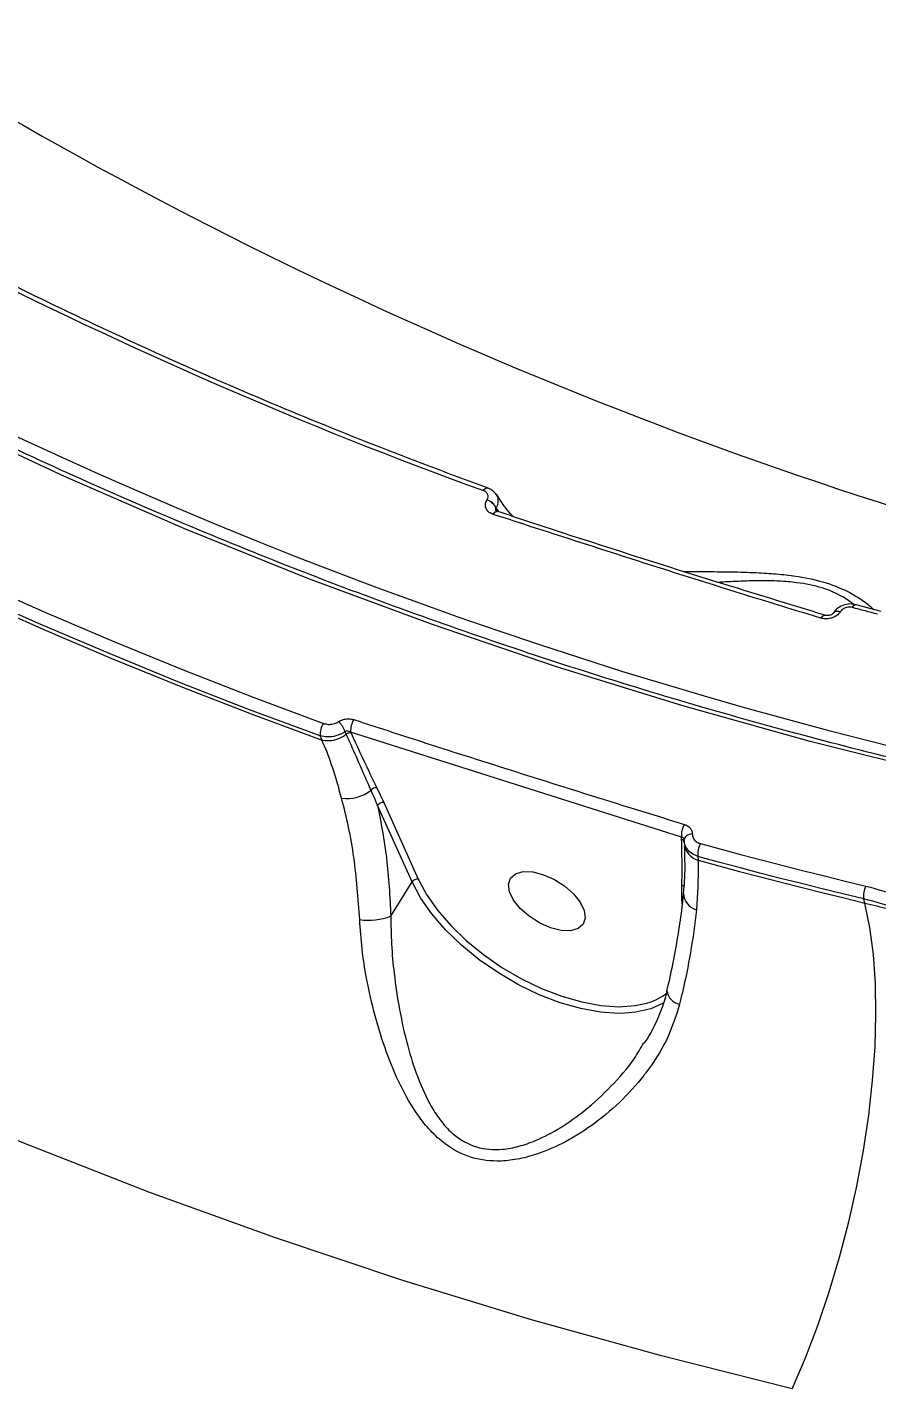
# Model space of a CAD drawing. Header units: millimetres. Extents: x -7245 to 6306, y -6696 to 5973.
# Drawn here: x 1530.8 to 1619.6, y -2294.8 to -2152.5 of the extents above; entities that cross this region are included whole.
import ezdxf

# ---------------------------------------------------------------- set-up
doc = ezdxf.new("R2010")
doc.units = ezdxf.units.MM
for name, color, linetype in [('DIKOM_ОБЪЕКТ', 7, 'Continuous'), ('DIKOM_РАЗМЕР_ЗОНА', 7, 'Continuous'), ('DIKOM_РАЗМЕР_ОБЪЕКТА', 7, 'Continuous')]:
    doc.layers.add(name, color=color, linetype=linetype)
doc.styles.add('style1', font='arial.ttf', dxfattribs={"width": 0.8})
doc.dimstyles.new('1-50', dxfattribs={"dimtxt": 300, "dimasz": 200, "dimexe": 100, "dimexo": 0, "dimgap": 100, "dimtad": 1, "dimtxsty": 'style1', "dimcen": 200, "dimclrd": 7, "dimclre": 7, "dimclrt": 7, "dimadec": 1, "dimazin": 2, "dimtfac": 1, "dimtmove": 0, "dimatfit": 2, "dimfxl": 0, "dimlwd": 25, "dimlwe": 18, "dimarcsym": 0})

# ---------------------------------------------------------------- blocks, each defined once
blk = doc.blocks.new('*D10')
at = {"layer": 'Defpoints', "color": 0, "transparency": 16777216}
for p in [(-4365.71, 2792.53), (4306.16, 475.6), (4306.16, -5965.27)]:
    blk.add_point(p, dxfattribs=at)
at = {"layer": 'DIKOM_РАЗМЕР_ОБЪЕКТА', "color": 7, "lineweight": 18, "transparency": 16777216}
for p, q in [((-4365.71, 2792.53), (-4365.71, -6065.27)), ((4306.16, 475.6), (4306.16, -6065.27))]:
    blk.add_line(p, q, dxfattribs=at)
at = {"layer": 'DIKOM_РАЗМЕР_ОБЪЕКТА', "color": 7, "lineweight": 25, "transparency": 16777216}
blk.add_line((-4165.71, -5965.27), (4106.16, -5965.27), dxfattribs=at)
at = {"layer": 'DIKOM_РАЗМЕР_ОБЪЕКТА', "color": 7, "transparency": 16777216}
for points in [[(-4165.71, -5931.93), (-4165.71, -5998.6), (-4365.71, -5965.27)], [(4106.16, -5931.93), (4106.16, -5998.6), (4306.16, -5965.27)]]:
    blk.add_solid(points, dxfattribs=at)
at = {"layer": 'DIKOM_РАЗМЕР_ОБЪЕКТА', "color": 7, "transparency": 16777216, "insert": (-85.78, -5712.1), "char_height": 300, "attachment_point": 5, "style": 'style1'}
blk.add_mtext('8650', dxfattribs=at)
blk = doc.blocks.new('*D11')
at = {"layer": 'Defpoints', "color": 0, "transparency": 16777216}
for p in [(-3472.32, 4472.83), (-6199.73, -2928.86), (1850.21, -2928.86)]:
    blk.add_point(p, dxfattribs=at)
at = {"layer": 'DIKOM_РАЗМЕР_ОБЪЕКТА', "color": 7, "lineweight": 18, "transparency": 16777216}
for p, q in [((-3472.32, 4472.83), (-6299.73, 4472.83)), ((1850.21, -2928.86), (-6299.73, -2928.86))]:
    blk.add_line(p, q, dxfattribs=at)
at = {"layer": 'DIKOM_РАЗМЕР_ОБЪЕКТА', "color": 7, "lineweight": 25, "transparency": 16777216}
blk.add_line((-6199.73, 4272.83), (-6199.73, -2728.86), dxfattribs=at)
at = {"layer": 'DIKOM_РАЗМЕР_ОБЪЕКТА', "color": 7, "transparency": 16777216}
for points in [[(-6233.06, 4272.83), (-6166.39, 4272.83), (-6199.73, 4472.83)], [(-6233.06, -2728.86), (-6166.39, -2728.86), (-6199.73, -2928.86)]]:
    blk.add_solid(points, dxfattribs=at)
at = {"layer": 'DIKOM_РАЗМЕР_ОБЪЕКТА', "color": 7, "transparency": 16777216, "insert": (-6452.9, 984.54), "char_height": 300, "attachment_point": 5, "rotation": 90, "style": 'style1'}
blk.add_mtext('7400', dxfattribs=at)
blk = doc.blocks.new('*D12')
at = {"layer": 'Defpoints', "color": 0, "transparency": 16777216}
for p in [(-5865.71, 123.34), (6306.18, -91.92), (6306.18, -6596.14)]:
    blk.add_point(p, dxfattribs=at)
at = {"layer": 'DIKOM_РАЗМЕР_ЗОНА', "color": 7, "lineweight": 18, "transparency": 16777216}
for p, q in [((-5865.71, 123.34), (-5865.71, -6696.14)), ((6306.18, -91.92), (6306.18, -6696.14))]:
    blk.add_line(p, q, dxfattribs=at)
at = {"layer": 'DIKOM_РАЗМЕР_ЗОНА', "color": 7, "lineweight": 25, "transparency": 16777216}
blk.add_line((-5665.71, -6596.14), (6106.18, -6596.14), dxfattribs=at)
at = {"layer": 'DIKOM_РАЗМЕР_ЗОНА', "color": 7, "transparency": 16777216}
for points in [[(-5665.71, -6562.81), (-5665.71, -6629.48), (-5865.71, -6596.14)], [(6106.18, -6562.81), (6106.18, -6629.48), (6306.18, -6596.14)]]:
    blk.add_solid(points, dxfattribs=at)
at = {"layer": 'DIKOM_РАЗМЕР_ЗОНА', "color": 7, "transparency": 16777216, "insert": (-71.19, -6342.97), "char_height": 300, "attachment_point": 5, "style": 'style1'}
blk.add_mtext('12150', dxfattribs=at)
blk = doc.blocks.new('*D13')
at = {"layer": 'Defpoints', "color": 0, "transparency": 16777216}
for p in [(-4231.86, 5972.83), (-6795, -4928.88), (1792.4, -4928.88)]:
    blk.add_point(p, dxfattribs=at)
at = {"layer": 'DIKOM_РАЗМЕР_ЗОНА', "color": 7, "lineweight": 18, "transparency": 16777216}
for p, q in [((-4231.86, 5972.83), (-6895, 5972.83)), ((1792.4, -4928.88), (-6895, -4928.88))]:
    blk.add_line(p, q, dxfattribs=at)
at = {"layer": 'DIKOM_РАЗМЕР_ЗОНА', "color": 7, "lineweight": 25, "transparency": 16777216}
blk.add_line((-6795, 5772.83), (-6795, -4728.88), dxfattribs=at)
at = {"layer": 'DIKOM_РАЗМЕР_ЗОНА', "color": 7, "transparency": 16777216}
for points in [[(-6828.33, 5772.83), (-6761.67, 5772.83), (-6795, 5972.83)], [(-6828.33, -4728.88), (-6761.67, -4728.88), (-6795, -4928.88)]]:
    blk.add_solid(points, dxfattribs=at)
at = {"layer": 'DIKOM_РАЗМЕР_ЗОНА', "color": 7, "transparency": 16777216, "insert": (-7048.17, 972.94), "char_height": 300, "attachment_point": 5, "rotation": 90, "style": 'style1'}
blk.add_mtext('10900', dxfattribs=at)

msp = doc.modelspace()

# ---------------------------------------------------------------- linework, layer by layer
at = {"layer": 'DIKOM_ОБЪЕКТ', "color": 7, "linetype": 'Continuous', "lineweight": 15}
for p, q in [((1578.895, -2200.631), (1578.904, -2200.634)), ((1578.841, -2201.907), (1578.853, -2201.888)), ((1579.794, -2202.713), (1579.782, -2202.732)), ((1579.782, -2202.732), (1579.922, -2203.085)), ((1580.119, -2203.149), (1579.794, -2202.713)), ((1579.892, -2203.1), (1579.907, -2203.104)), ((1620.023, -2213.546), (1617.413, -2212.845)), ((1614.116, -2213.952), (1614.13, -2213.956)), ((1615.744, -2213.586), (1615.732, -2213.605)), ((1564.148, -2226.395), (1564.026, -2226.124)), ((1564.602, -2226.179), (1564.641, -2226.265)), ((1599.17, -2237.158), (1564.602, -2226.179)), ((1561.61, -2227.025), (1561.408, -2226.565)), ((1567.326, -2231.991), (1568.057, -2233.539)), ((1571.019, -2241.832), (1567.413, -2233.829)), ((1568.057, -2233.539), (1571.664, -2241.542)), ((1599.176, -2237.375), (1599.17, -2237.158)), ((1599.443, -2237.49), (1599.452, -2237.799)), ((1599.471, -2238.659), (1599.481, -2239.562)), ((1600.884, -2239.162), (1600.895, -2239.558)), ((1568.799, -2245.408), (1571.019, -2241.832)), ((1571.664, -2241.542), (1571.746, -2241.719)), ((1599.211, -2243.517), (1599.209, -2242.163)), ((1599.229, -2244.132), (1599.211, -2243.517)), ((1618.329, -2244.037), (1618.197, -2243.609))]:
    msp.add_line(p, q, dxfattribs=at)
at = {"layer": 'DIKOM_ОБЪЕКТ', "color": 7, "linetype": 'Continuous', "lineweight": 15, "flags": 128}
for points in [[(1680.574, -2240.249), (1666.811, -2238.364), (1653.122, -2236.108), (1639.517, -2233.483), (1626.003, -2230.491), (1612.59, -2227.133), (1599.287, -2223.413), (1586.102, -2219.332), (1573.044, -2214.893), (1560.122, -2210.099), (1547.343, -2204.953), (1534.717, -2199.458), (1522.252, -2193.618), (1509.955, -2187.438), (1497.836, -2180.92), (1485.901, -2174.069), (1474.158, -2166.891), (1462.616, -2159.388), (1451.283, -2151.566), (1440.164, -2143.432), (1429.268, -2134.988), (1418.601, -2126.243)], [(1504.365, -2200.278), (1511.362, -2203.781), (1518.412, -2207.177), (1525.515, -2210.464), (1532.668, -2213.643), (1539.871, -2216.712), (1547.122, -2219.671), (1554.42, -2222.52), (1561.762, -2225.257)], [(1578.467, -2200.918), (1578.549, -2200.811), (1578.632, -2200.726), (1578.712, -2200.665), (1578.788, -2200.631), (1578.857, -2200.622), (1578.895, -2200.631)], [(1503.795, -2201.865), (1510.842, -2205.395), (1517.943, -2208.816), (1525.097, -2212.128), (1532.303, -2215.331), (1539.559, -2218.422), (1546.863, -2221.402), (1554.214, -2224.27), (1561.61, -2227.025)], [(1561.408, -2226.565), (1554.049, -2223.822), (1546.736, -2220.967), (1539.468, -2218.001), (1532.249, -2214.925), (1525.08, -2211.739), (1517.961, -2208.445), (1510.895, -2205.042), (1503.882, -2201.531)], [(1579.501, -2203.403), (1579.589, -2203.281), (1579.677, -2203.188), (1579.763, -2203.126), (1579.842, -2203.098), (1579.892, -2203.1)], [(1617.028, -2213.145), (1617.101, -2213.035), (1617.175, -2212.948), (1617.25, -2212.886), (1617.321, -2212.849), (1617.387, -2212.84), (1617.413, -2212.845)], [(1619.64, -2213.848), (1619.314, -2213.761), (1618.987, -2213.673), (1618.66, -2213.586), (1618.333, -2213.498), (1618.007, -2213.41), (1617.68, -2213.322), (1617.354, -2213.234), (1617.028, -2213.145)], [(1613.713, -2214.252), (1613.802, -2214.13), (1613.892, -2214.038), (1613.98, -2213.977), (1614.063, -2213.95), (1614.116, -2213.952)], [(1615.732, -2213.605), (1615.581, -2213.569), (1615.439, -2213.555), (1615.309, -2213.562), (1615.195, -2213.589), (1615.101, -2213.638), (1615.03, -2213.705), (1615.01, -2213.732)], [(1615.744, -2213.586), (1615.593, -2213.55), (1615.451, -2213.536), (1615.321, -2213.543), (1615.207, -2213.57), (1615.113, -2213.619), (1615.042, -2213.686), (1615.025, -2213.709)], [(1610.721, -2294.821), (1597.065, -2291.383), (1583.51, -2287.607), (1570.066, -2283.494), (1556.738, -2279.047), (1543.535, -2274.268), (1530.463, -2269.159), (1517.53, -2263.725), (1504.744, -2257.967), (1492.11, -2251.888), (1479.636, -2245.494), (1467.329, -2238.784), (1455.196, -2231.766), (1443.242, -2224.443), (1431.476, -2216.818)], [(1600.287, -2236.82), (1600.114, -2236.846), (1599.951, -2236.889), (1599.804, -2236.951), (1599.677, -2237.027), (1599.574, -2237.116), (1599.5, -2237.215), (1599.455, -2237.321), (1599.442, -2237.429)], [(1601.15, -2237.825), (1603.299, -2238.412), (1605.452, -2238.989), (1607.607, -2239.558), (1609.766, -2240.118), (1611.926, -2240.668), (1614.09, -2241.209), (1616.256, -2241.74), (1618.425, -2242.262)], [(1618.197, -2243.609), (1616.024, -2243.086), (1613.853, -2242.552), (1611.684, -2242.011), (1609.519, -2241.46), (1607.356, -2240.899), (1605.196, -2240.329), (1603.038, -2239.751), (1600.884, -2239.162)], [(1600.895, -2239.558), (1603.064, -2240.151), (1605.237, -2240.735), (1607.412, -2241.308), (1609.59, -2241.872), (1611.77, -2242.427), (1613.954, -2242.974), (1616.14, -2243.51), (1618.329, -2244.037)], [(1593.295, -2255.568), (1592.627, -2255.582), (1590.693, -2255.452), (1588.631, -2255.075), (1586.487, -2254.46), (1584.307, -2253.621), (1582.14, -2252.576), (1580.033, -2251.346), (1578.033, -2249.962), (1576.181, -2248.45), (1574.521, -2246.846), (1573.087, -2245.184), (1571.911, -2243.5), (1571.019, -2241.832)], [(1571.746, -2241.719), (1572.529, -2243.159), (1573.669, -2244.792), (1575.06, -2246.403), (1576.67, -2247.959), (1578.465, -2249.425), (1580.405, -2250.767), (1582.448, -2251.959), (1584.549, -2252.973), (1586.663, -2253.788), (1588.742, -2254.384), (1590.741, -2254.749), (1592.617, -2254.876), (1594.328, -2254.761), (1595.202, -2254.592)], [(1584.739, -2241.073), (1585.881, -2241.579), (1586.961, -2242.268), (1587.889, -2243.086), (1588.592, -2243.964), (1589.012, -2244.833), (1589.115, -2245.621), (1588.893, -2246.265), (1588.364, -2246.714), (1587.571, -2246.93), (1586.577, -2246.895), (1585.464, -2246.614), (1584.322, -2246.109), (1583.243, -2245.419), (1582.314, -2244.602), (1581.611, -2243.724), (1581.191, -2242.855), (1581.088, -2242.067), (1581.31, -2241.422), (1581.839, -2240.973), (1582.633, -2240.758), (1583.626, -2240.792), (1584.739, -2241.073)], [(1610.721, -2294.821), (1612.103, -2291.598), (1613.397, -2288.21), (1614.592, -2284.689), (1615.675, -2281.066), (1616.638, -2277.375), (1617.471, -2273.65), (1618.168, -2269.925), (1618.721, -2266.232), (1619.125, -2262.607), (1619.378, -2259.082), (1619.476, -2255.689), (1619.419, -2252.46), (1619.207, -2249.424), (1618.843, -2246.607), (1618.329, -2244.037)], [(1597.263, -2254.495), (1597.262, -2254.495), (1595.948, -2255.099), (1594.392, -2255.464), (1593.295, -2255.568)]]:
    msp.add_lwpolyline(points, dxfattribs=at)
at = {"layer": 'DIKOM_ОБЪЕКТ', "color": 7, "linetype": 'Continuous', "lineweight": 15}
for centre, radius, start, end in [((1741.311, -1743.695), 498.679, 229.88733, 263.07676), ((1764.354, -1753.02), 471.808, 237.84857, 255.11607), ((1744.225, -1744.739), 485.36, 242.93303, 250.03079), ((1578.38, -2203.382), 1.546, 24.88235, 72.64106), ((1578.388, -2203.368), 1.552, 24.98226, 72.54115), ((1566.843, -2226.027), 2.246, 148.57495, 183.87803), ((1563.549, -2226.442), 2.144, 146.43441, 183.28339), ((1560.982, -2227.286), 3.259, 20.88349, 42.96953), ((1564.556, -2226.939), 0.68, 82.83177, 126.86537), ((1562.133, -2223.701), 3.365, 261.06713, 306.79248), ((1567.26, -2232.684), 0.695, 84.55489, 139.67876), ((1564.197, -2229.037), 4.078, 262.30794, 308.39072), ((1567.971, -2234.21), 0.676, 82.68459, 145.74271), ((1601.282, -2236.931), 2.124, 148.6946, 186.14785), ((1599.053, -2237.755), 0.4, 4.72475, 72.02635), ((1601.457, -2237.625), 2.013, 184.94415, 253.77235), ((1603.079, -2238.904), 2.21, 150.78221, 186.70798), ((1571.578, -2242.21), 0.674, 82.6088, 145.94353), ((1599.03, -2242.61), 0.481, 38.40056, 68.21305), ((1601.257, -2242.928), 1.898, 182.9748, 254.31976), ((1620.415, -2243.291), 2.24, 152.66794, 188.15746), ((1566.495, -2239.455), 6.383, 261.45391, 291.16102), ((1593.811, -2248.441), 6.306, 282.74225, 308.86605), ((1599.328, -2252.928), 1.736, 190.53572, 257.89903)]:
    msp.add_arc(centre, radius, start, end, dxfattribs=at)
for points, knots in [([(1680.899, -2239.902), (1678.699, -2239.622), (1672.315, -2238.81), (1661.791, -2237.23), (1649.352, -2235.065), (1636.986, -2232.586), (1624.697, -2229.807), (1612.493, -2226.723), (1600.379, -2223.338), (1588.364, -2219.653), (1576.453, -2215.673), (1564.653, -2211.396), (1552.97, -2206.827), (1541.411, -2201.966), (1529.981, -2196.819), (1518.689, -2191.385), (1507.537, -2185.672), (1496.535, -2179.677), (1485.687, -2173.408), (1474.999, -2166.867), (1464.478, -2160.056), (1454.127, -2152.981), (1443.954, -2145.645), (1433.967, -2138.05), (1425.743, -2131.48), (1420.878, -2127.409), (1419.224, -2126.026)], [0, 0, 0, 0, 0.022819, 0.0662182, 0.1096183, 0.1530188, 0.1964194, 0.23982, 0.2832214, 0.3266225, 0.3700236, 0.4134242, 0.4568255, 0.5002279, 0.5436285, 0.5870315, 0.6304321, 0.673835, 0.7172365, 0.760637, 0.8040399, 0.8474414, 0.8908438, 0.9342442, 0.9776465, 1, 1, 1, 1]), ([(1578.895, -2200.631), (1576.859, -2199.881), (1570.951, -2197.707), (1561.259, -2193.883), (1549.865, -2189.068), (1538.604, -2183.959), (1529.96, -2179.777), (1525.073, -2177.296), (1523.86, -2176.68)], [0, 0, 0, 0, 0.1082695, 0.3142001, 0.5201367, 0.726071, 0.9320093, 1, 1, 1, 1]), ([(1579.809, -2201.343), (1579.689, -2201.188), (1579.447, -2200.877), (1579.08, -2200.715), (1578.896, -2200.634)], [0, 0, 0, 0, 0.4967362, 1, 1, 1, 1]), ([(1578.853, -2201.888), (1578.861, -2201.876), (1578.917, -2201.786), (1578.981, -2201.606), (1578.962, -2201.389), (1578.866, -2201.19), (1578.713, -2201.026), (1578.543, -2200.951), (1578.467, -2200.918)], [0, 0, 0, 0, 0.0339512, 0.2523944, 0.4704696, 0.5978378, 0.8194859, 1, 1, 1, 1]), ([(1579.501, -2203.403), (1579.355, -2203.341), (1579.064, -2203.217), (1578.777, -2202.897), (1578.65, -2202.525), (1578.687, -2202.178), (1578.798, -2201.983), (1578.841, -2201.907)], [0, 0, 0, 0, 0.2182539, 0.4367885, 0.653142, 0.8658781, 1, 1, 1, 1]), ([(1579.79, -2201.322), (1579.795, -2201.327), (1579.875, -2201.404), (1579.963, -2201.674), (1580.03, -2202.109), (1579.912, -2202.493), (1579.808, -2202.687), (1579.794, -2202.713)], [0, 0, 0, 0, 0.0148897, 0.2261352, 0.5871991, 0.9444853, 1, 1, 1, 1]), ([(1581.563, -2203.626), (1581.37, -2203.412), (1580.759, -2202.733), (1580.205, -2201.877), (1579.826, -2201.291)], [0, 0, 0, 0, 0.3159422, 1, 1, 1, 1]), ([(1613.713, -2214.252), (1613.125, -2214.072), (1610.184, -2213.173), (1598.801, -2209.664), (1587.97, -2206.15), (1579.501, -2203.403)], [0, 0, 0, 0, 0.0517144, 0.2585545, 1, 1, 1, 1]), ([(1579.782, -2202.732), (1579.767, -2202.755), (1579.73, -2202.817), (1579.717, -2202.924), (1579.748, -2202.999), (1579.761, -2203.028)], [0, 0, 0, 0, 0.2758217, 0.7159386, 1, 1, 1, 1]), ([(1579.908, -2203.101), (1579.896, -2203.098), (1579.832, -2203.082), (1579.77, -2203.039), (1579.743, -2203.009), (1579.748, -2203.017), (1579.748, -2203.019)], [0, 0, 0, 0, 0.0946829, 0.4887714, 0.904909, 1, 1, 1, 1]), ([(1614.123, -2213.931), (1610.38, -2212.789), (1601.273, -2210.009), (1589.861, -2206.379), (1582.184, -2203.834), (1579.901, -2203.077)], [0, 0, 0, 0, 0.3289212, 0.8004356, 1, 1, 1, 1]), ([(1599.362, -2209.358), (1600.32, -2209.369), (1602.033, -2209.39), (1604.723, -2209.411), (1607.086, -2209.484), (1609.322, -2209.634), (1611.711, -2209.92), (1614.358, -2210.507), (1616.582, -2211.44), (1618.064, -2212.372), (1618.88, -2212.979), (1619.172, -2213.288), (1619.209, -2213.327)], [0, 0, 0, 0, 0.1438734, 0.2572353, 0.370482, 0.4592068, 0.5477484, 0.678815, 0.8101857, 0.89854, 0.9870746, 1, 1, 1, 1]), ([(1617.268, -2212.944), (1617.232, -2212.909), (1616.907, -2212.595), (1615.889, -2211.911), (1613.938, -2211.024), (1611.509, -2210.54), (1609.322, -2210.368), (1607.25, -2210.335), (1605.113, -2210.395), (1603.677, -2210.475), (1602.991, -2210.514)], [0, 0, 0, 0, 0.0149071, 0.1333646, 0.3026142, 0.471628, 0.5873812, 0.7065061, 0.8598819, 1, 1, 1, 1]), ([(1617.408, -2212.854), (1617.194, -2212.811), (1616.732, -2212.719), (1615.991, -2212.89), (1615.35, -2213.252), (1615.1, -2213.629), (1614.991, -2213.793)], [0, 0, 0, 0, 0.2327344, 0.5035441, 0.7839582, 1, 1, 1, 1]), ([(1617.028, -2213.145), (1617.026, -2213.144), (1616.927, -2213.113), (1616.712, -2213.092), (1616.425, -2213.128), (1616.153, -2213.222), (1615.914, -2213.367), (1615.799, -2213.515), (1615.744, -2213.586)], [0, 0, 0, 0, 0.0044312, 0.2199122, 0.4356346, 0.5682401, 0.793888, 1, 1, 1, 1]), ([(1615.732, -2213.605), (1615.679, -2213.677), (1615.541, -2213.865), (1615.196, -2214.114), (1614.718, -2214.293), (1614.193, -2214.356), (1613.873, -2214.287), (1613.713, -2214.252)], [0, 0, 0, 0, 0.1343164, 0.3470432, 0.5632961, 0.7817268, 1, 1, 1, 1]), ([(1615.01, -2213.73), (1615.004, -2213.741), (1614.99, -2213.762), (1614.914, -2213.83), (1614.792, -2213.901), (1614.628, -2213.962), (1614.44, -2213.992), (1614.258, -2213.988), (1614.171, -2213.965), (1614.13, -2213.954)], [0, 0, 0, 0, 0.1306605, 0.2655447, 0.3977512, 0.5458124, 0.6985509, 0.8565704, 1, 1, 1, 1]), ([(1615.03, -2213.702), (1615.026, -2213.709), (1615.02, -2213.718), (1615.014, -2213.727), (1615.013, -2213.729)], [0, 0, 0, 0, 0.7858142, 1, 1, 1, 1]), ([(1563.366, -2225.065), (1563.389, -2225.05), (1563.554, -2224.947), (1563.907, -2224.808), (1564.437, -2224.741), (1564.764, -2224.818), (1564.927, -2224.856)], [0, 0, 0, 0, 0.0522987, 0.3649562, 0.6827261, 1, 1, 1, 1]), ([(1564.927, -2224.856), (1565.518, -2225.05), (1568.472, -2226.018), (1580.004, -2229.764), (1590.913, -2233.163), (1599.467, -2235.827)], [0, 0, 0, 0, 0.0512288, 0.2561347, 1, 1, 1, 1]), ([(1564.026, -2226.124), (1563.964, -2226.164), (1563.669, -2226.354), (1563.057, -2226.601), (1562.191, -2226.728), (1561.669, -2226.619), (1561.408, -2226.565)], [0, 0, 0, 0, 0.0812285, 0.3856989, 0.6936983, 1, 1, 1, 1]), ([(1561.762, -2225.257), (1561.923, -2225.3), (1562.244, -2225.386), (1562.775, -2225.334), (1563.148, -2225.198), (1563.328, -2225.088), (1563.366, -2225.065)], [0, 0, 0, 0, 0.3077492, 0.6160348, 0.9191841, 1, 1, 1, 1]), ([(1564.602, -2226.179), (1564.541, -2226.149), (1564.42, -2226.089), (1564.226, -2226.068), (1564.093, -2226.09), (1564.034, -2226.12), (1564.026, -2226.124)], [0, 0, 0, 0, 0.334607, 0.6546795, 0.9513215, 1, 1, 1, 1]), ([(1564.641, -2226.265), (1565.257, -2227.615), (1566.127, -2229.519), (1567.056, -2231.434), (1567.326, -2231.991)], [0, 0, 0, 0, 0.7087913, 1, 1, 1, 1]), ([(1563.652, -2233.079), (1563.389, -2232.127), (1562.86, -2230.217), (1562.161, -2228.263), (1561.701, -2227.227), (1561.61, -2227.025)], [0, 0, 0, 0, 0.4438473, 0.8910822, 1, 1, 1, 1]), ([(1566.73, -2232.234), (1566.626, -2232), (1566.109, -2230.83), (1565.256, -2228.874), (1564.5, -2227.182), (1564.148, -2226.395)], [0, 0, 0, 0, 0.1179007, 0.589505, 1, 1, 1, 1]), ([(1565.546, -2245.767), (1565.388, -2243.569), (1565.068, -2239.109), (1564.185, -2235.049), (1563.655, -2233.09), (1563.652, -2233.079)], [0, 0, 0, 0, 0.4913786, 0.9970286, 1, 1, 1, 1]), ([(1567.413, -2233.829), (1567.316, -2233.595), (1567.096, -2233.063), (1566.861, -2232.531), (1566.73, -2232.234)], [0, 0, 0, 0, 0.44033, 1, 1, 1, 1]), ([(1567.413, -2233.829), (1567.764, -2235.644), (1568.475, -2239.312), (1568.69, -2243.362), (1568.799, -2245.408)], [0, 0, 0, 0, 0.4947934, 1, 1, 1, 1]), ([(1599.467, -2235.827), (1599.513, -2235.843), (1599.706, -2235.908), (1599.992, -2236.095), (1600.243, -2236.425), (1600.273, -2236.688), (1600.287, -2236.82)], [0, 0, 0, 0, 0.0963343, 0.3986751, 0.6989874, 1, 1, 1, 1]), ([(1599.442, -2237.429), (1599.437, -2237.388), (1599.427, -2237.304), (1599.342, -2237.214), (1599.249, -2237.17), (1599.185, -2237.161), (1599.17, -2237.158)], [0, 0, 0, 0, 0.2931349, 0.592367, 0.9006974, 1, 1, 1, 1]), ([(1599.209, -2242.163), (1599.218, -2240.997), (1599.23, -2239.41), (1599.187, -2237.801), (1599.176, -2237.375)], [0, 0, 0, 0, 0.7353145, 1, 1, 1, 1]), ([(1600.884, -2239.162), (1600.782, -2239.126), (1600.433, -2239.003), (1599.937, -2238.661), (1599.517, -2238.093), (1599.467, -2237.651), (1599.442, -2237.429)], [0, 0, 0, 0, 0.1209523, 0.4144421, 0.7067861, 1, 1, 1, 1]), ([(1600.287, -2236.82), (1600.302, -2236.952), (1600.332, -2237.215), (1600.583, -2237.546), (1600.88, -2237.74), (1601.089, -2237.806), (1601.15, -2237.825)], [0, 0, 0, 0, 0.2927867, 0.5852392, 0.8788748, 1, 1, 1, 1]), ([(1599.458, -2238.121), (1599.466, -2238.453), (1599.491, -2239.426), (1599.519, -2241.088), (1599.401, -2242.423), (1599.347, -2243.025)], [0, 0, 0, 0, 0.221433, 0.6487459, 1, 1, 1, 1]), ([(1600.895, -2239.558), (1600.898, -2239.742), (1600.923, -2241.303), (1600.828, -2243.137), (1600.744, -2244.755)], [0, 0, 0, 0, 0.1179312, 1, 1, 1, 1]), ([(1694.523, -2921.242), (1693.014, -2920.349), (1688.918, -2917.923), (1682.422, -2912.894), (1675.121, -2905.84), (1668.097, -2897.518), (1661.378, -2887.994), (1654.998, -2877.304), (1648.978, -2865.47), (1643.336, -2852.493), (1638.075, -2838.413), (1633.207, -2823.285), (1628.753, -2807.183), (1624.737, -2790.178), (1621.174, -2772.315), (1618.078, -2753.609), (1615.447, -2734.106), (1613.284, -2713.874), (1611.598, -2693.009), (1610.399, -2671.606), (1609.702, -2649.997), (1609.497, -2628.23), (1609.755, -2606.364), (1610.467, -2584.19), (1611.63, -2561.804), (1613.241, -2539.303), (1615.324, -2516.464), (1617.904, -2493.317), (1620.991, -2469.905), (1624.537, -2446.586), (1628.525, -2423.469), (1632.938, -2400.663), (1637.764, -2378.242), (1643.006, -2356.25), (1648.645, -2334.717), (1654.661, -2313.705), (1661.024, -2293.307), (1667.71, -2273.638), (1674.231, -2255.919), (1678.616, -2245.085), (1680.574, -2240.249)], [0, 0, 0, 0, 0.0156524, 0.0424896, 0.0694117, 0.0963766, 0.1233418, 0.1502634, 0.177101, 0.2039381, 0.2308601, 0.2578253, 0.2847903, 0.311712, 0.3385498, 0.3653866, 0.3923092, 0.4192737, 0.4462391, 0.4731607, 0.4999981, 0.5258465, 0.5517706, 0.577732, 0.6036944, 0.6296181, 0.655467, 0.682304, 0.7092261, 0.7361911, 0.7631564, 0.7900784, 0.816915, 0.8437527, 0.8706752, 0.8976402, 0.9246048, 0.9515268, 0.9783648, 1, 1, 1, 1]), ([(1599.348, -2243.044), (1599.335, -2243.202), (1599.256, -2244.173), (1598.984, -2246.153), (1598.515, -2248.983), (1598.049, -2251.364), (1597.702, -2252.826), (1597.604, -2253.24)], [0, 0, 0, 0, 0.0536891, 0.3292876, 0.6080356, 0.8890333, 1, 1, 1, 1]), ([(1618.425, -2242.262), (1620.905, -2242.963), (1624.661, -2244.024), (1629.228, -2246.1), (1631.364, -2247.343), (1632.432, -2247.965)], [0, 0, 0, 0, 0.4927513, 0.7463763, 1, 1, 1, 1]), ([(1600.744, -2244.755), (1600.553, -2246.224), (1600.199, -2248.938), (1599.496, -2252.368), (1599.061, -2254.215), (1598.964, -2254.625)], [0, 0, 0, 0, 0.4786863, 0.8843586, 1, 1, 1, 1]), ([(1631.948, -2249.208), (1629.869, -2248.059), (1626.721, -2246.319), (1621.986, -2244.606), (1619.46, -2243.941), (1618.197, -2243.609)], [0, 0, 0, 0, 0.4928013, 0.7464035, 1, 1, 1, 1]), ([(1618.329, -2244.037), (1619.998, -2244.441), (1623.281, -2245.236), (1627.854, -2246.977), (1630.578, -2248.461), (1631.948, -2249.208)], [0, 0, 0, 0, 0.3395457, 0.6677443, 1, 1, 1, 1]), ([(1598.964, -2254.625), (1598.562, -2255.888), (1597.756, -2258.418), (1596.193, -2260.813), (1594.525, -2262.978), (1592.746, -2264.938), (1589.956, -2267.245), (1587.069, -2269.056), (1584.529, -2270.187), (1582.251, -2270.82), (1579.916, -2271.12), (1577.168, -2270.812), (1574.699, -2269.519), (1572.911, -2267.875), (1571.295, -2265.844), (1569.731, -2263.11), (1568.282, -2259.602), (1567.104, -2255.843), (1566.284, -2252.187), (1565.749, -2248.799), (1565.614, -2246.778), (1565.546, -2245.767)], [0, 0, 0, 0, 0.0726881, 0.1455238, 0.1511301, 0.2173384, 0.2835465, 0.3377176, 0.3918207, 0.4254903, 0.4591136, 0.5134533, 0.5679366, 0.604504, 0.6411262, 0.7029681, 0.7649101, 0.8309095, 0.8968704, 0.9484556, 1, 1, 1, 1]), ([(1568.799, -2245.408), (1568.813, -2246.386), (1568.842, -2248.357), (1569.143, -2251.644), (1569.671, -2255.212), (1570.481, -2258.857), (1571.552, -2262.282), (1572.742, -2264.938), (1574.055, -2266.929), (1575.519, -2268.498), (1577.664, -2269.72), (1580.118, -2269.907), (1582.203, -2269.506), (1584.277, -2268.776), (1586.605, -2267.537), (1589.271, -2265.633), (1591.848, -2263.228), (1593.953, -2260.845), (1594.898, -2259.218), (1595.225, -2258.655)], [0, 0, 0, 0, 0.0595204, 0.1199918, 0.1959836, 0.2733242, 0.3430778, 0.4142223, 0.4536952, 0.4941535, 0.5516297, 0.6090344, 0.6453326, 0.6825547, 0.7433843, 0.8054535, 0.8816034, 0.9590847, 1, 1, 1, 1]), ([(1597.622, -2253.233), (1597.618, -2253.261), (1597.503, -2253.983), (1596.981, -2255.396), (1596.215, -2257.201), (1595.536, -2258.272), (1595.274, -2258.686)], [0, 0, 0, 0, 0.0146981, 0.3793577, 0.7600235, 1, 1, 1, 1])]:
    msp.add_open_spline(points, degree=3, knots=knots, dxfattribs=at)

# ---------------------------------------------------------------- dimensions: what is measured, and where the dimension line sits
at = {"layer": 'DIKOM_РАЗМЕР_ЗОНА'}
dim = msp.add_linear_dim(base=(-6795.001, -4928.879), p1=(-4231.865, 5972.834), p2=(1792.398, -4928.879), angle=90, text='10900', dimstyle='1-50', dxfattribs=at)
dim.commit()
dim.dimension.update_dxf_attribs({"geometry": '*D13', "text_midpoint": (-6795.001, 972.936), "dimtype": 160})
dim = msp.add_linear_dim(base=(6306.184, -6596.144), p1=(-5865.714, 123.344), p2=(6306.184, -91.922), text='12150', dimstyle='1-50', dxfattribs=at)
dim.commit()
dim.dimension.update_dxf_attribs({"geometry": '*D12', "text_midpoint": (-71.192, -6596.144), "dimtype": 160})
at = {"layer": 'DIKOM_РАЗМЕР_ОБЪЕКТА'}
dim = msp.add_linear_dim(base=(-6199.728, -2928.864), p1=(-3472.315, 4472.834), p2=(1850.213, -2928.864), angle=90, text='7400', dimstyle='1-50', dxfattribs=at)
dim.commit()
dim.dimension.update_dxf_attribs({"geometry": '*D11', "text_midpoint": (-6199.728, 984.539), "dimtype": 160})
dim = msp.add_linear_dim(base=(4306.158, -5965.268), p1=(-4365.714, 2792.532), p2=(4306.158, 475.605), text='8650', dimstyle='1-50', dxfattribs=at)
dim.commit()
dim.dimension.update_dxf_attribs({"geometry": '*D10', "text_midpoint": (-85.784, -5965.268), "dimtype": 160})

doc.saveas('drawing.dxf')
